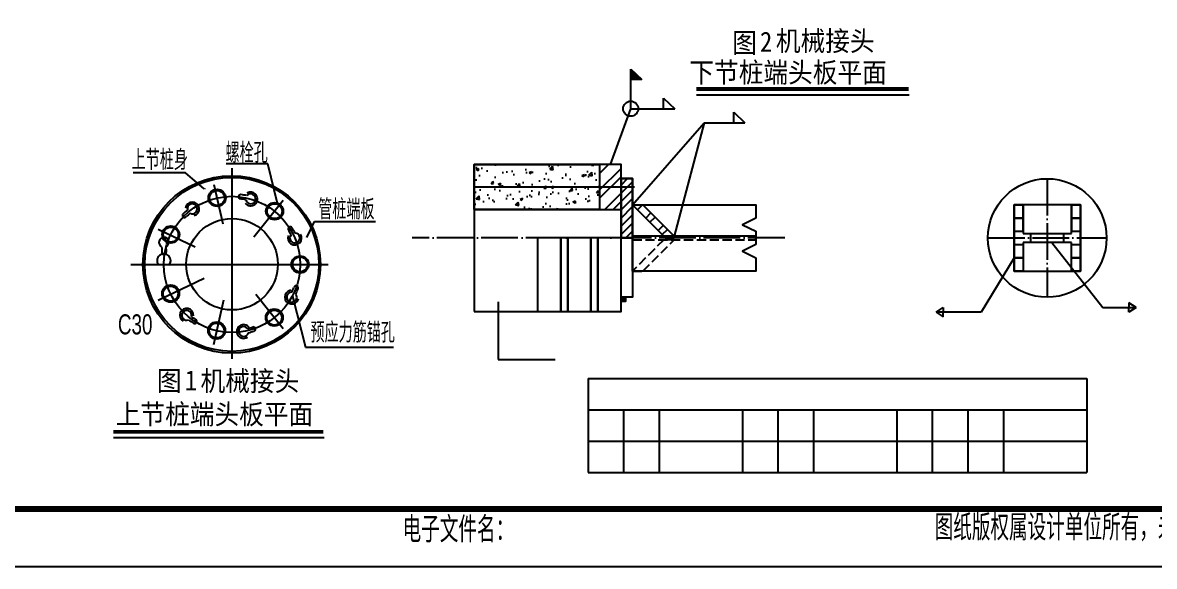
# Model space of a CAD drawing. Extents: x 299218 to 746073, y -331171 to -40619.
# Drawn here: x 341795 to 361508, y -277838 to -268364 of the extents above; entities that cross this region are included whole.
import ezdxf

# ---------------------------------------------------------------- set-up
doc = ezdxf.new("R2010")
doc.units = 0
doc.header["$LTSCALE"] = 1000
doc.header["$MEASUREMENT"] = 0
doc.linetypes.add('DASH', pattern=[0.35, 0.25, -0.1])
doc.linetypes.add('DOTE', pattern=[2.42, 2, -0.2, 0.02, -0.2])
for name, color, linetype in [('14', 2, 'Continuous'), ('_0', 7, 'Continuous'), ('LAYER2', 2, 'Continuous'), ('LAYER5', 7, 'Continuous'), ('PUB_TITLE', 4, 'Continuous'), ('STEEL', 6, 'Continuous')]:
    doc.layers.add(name, color=color, linetype=linetype)
doc.styles.add('HZDX', font='GS_TXT', dxfattribs={"width": 0.8, "height": 800, "bigfont": 'HZTXT'})
doc.styles.add('hztxt0', font='romans.shx', dxfattribs={"bigfont": 'gbcbig0.shx'})
doc.styles.add('宋体', font='')
doc.styles.get('宋体').set_extended_font_data('SimSun')
pattern_1 = [(45, (466600.13, -80696), (-336.7596, 336.7596), []), (45, (466824.64, -80696), (-336.7596, 336.7596), [])]

# ---------------------------------------------------------------- blocks, each defined once
blk = doc.blocks.new('s2jsj1')
for color, points in [(256, [(517494, -24608), (517192, -24608), (517192, -24322)]), (2, [(516931, -30533), (517052, -30533), (517052, -30648), (516931, -30648)])]:
    blk.add_hatch(color=color).paths.add_polyline_path(points)
h = blk.add_hatch()
h.set_pattern_fill('混凝土', color=2, scale=100, style=0)
h.set_pattern_definition([(50, (466600.13, -80696), (717.26, -62.752), [75, -825]), (355, (466600.1, -80696), (-138.751, 752.192), [60, -660]), (100.4514, (466659.9, -80701.2), (578.5094, 689.4395), [63.74, -701.142]), (46.1842, (466600.1, -80496), (1067.241, -165.519), [112.5, -1237.5]), (96.6356, (466689.1, -80509.8), (934.663, 974.118), [95.61, -1051.713]), (351.1842, (466600.1, -80496), (934.662, 974.119), [90, -990]), (21, (466700.13, -80546), (596.907, -402.619), [75, -825]), (326, (466700.1, -80546), (243.315, 725.15), [60, -660]), (71.4514, (466749.9, -80579.5), (840.2226, 322.5305), [63.74, -701.142]), (37.5, (466600.13, -80695.98), (12.1599, 332.89385), [0, -652, 0, -670, 0, -662.5]), (7.5, (466600.13, -80695.98), (263.0695, 394.4117), [0, -382, 0, -637, 0, -252.5]), (327.5, (466377.13, -80695.98), (533.8224, -22.5549), [0, -250, 0, -780, 0, -1035]), (317.5, (466277.13, -80696), (583.1862, 100.105), [0, -325, 0, -518, 0, -735])])
h.paths.add_polyline_path([(512931, -26919), (516347, -26919), (516347, -28143), (512931, -28143)])
h = blk.add_hatch()
h.set_pattern_fill('ANSI32', color=2, scale=100, style=0)
h.set_pattern_definition(pattern_1)
h.paths.add_polyline_path([(516931, -26919), (516347, -26919), (516347, -28143), (516931, -28143)])
h = blk.add_hatch()
h.set_pattern_fill('ANSI31', color=2, scale=100, style=0)
h.set_pattern_definition([(45, (466600.13, -80695.98), (-112.2532, 112.2532), [])])
h.paths.add_polyline_path([(516931, -28918), (517242, -28918), (517242, -27304), (516931, -27304)])
h = blk.add_hatch()
h.set_pattern_fill('ANSI32', color=2, scale=100, style=0)
h.set_pattern_definition(pattern_1)
h.paths.add_polyline_path([(517242, -28017), (517525, -28017), (518376, -28868), (518093, -28868)])
for p, q in [((517192, -24608), (517192, -24322)), ((517192, -24322), (517494, -24608)), ((517192, -25400), (517192, -24608)), ((517494, -24608), (517192, -24608)), ((518089, -25400), (518089, -25114)), ((518089, -25114), (518391, -25400)), ((516639, -26919), (517192, -25400)), ((517192, -25400), (518391, -25400)), ((519996, -25782), (519996, -25496)), ((519996, -25496), (520298, -25782)), ((517243, -28018), (519189, -25782)), ((519189, -25782), (518376, -28868)), ((519189, -25782), (520298, -25782)), ((528654, -29038), (530040, -30815)), ((527629, -29458), (526731, -30938)), ((513588, -30658), (513588, -32232)), ((530948, -30815), (530749, -30688)), ((530749, -30688), (530749, -30815)), ((525502, -30938), (525700, -30811)), ((526731, -30938), (525502, -30938)), ((525502, -30938), (525700, -31065)), ((525700, -30811), (525700, -30938)), ((525700, -31065), (525700, -30938)), ((530040, -30815), (530948, -30815)), ((530948, -30815), (530749, -30942)), ((530749, -30942), (530749, -30815)), ((513588, -32232), (515132, -32232)), ((516030, -32744), (516030, -35304)), ((516030, -32744), (529602, -32744)), ((529602, -32744), (529602, -35304)), ((516030, -33597), (529602, -33597)), ((516997, -33597), (516997, -35304)), ((517963, -33597), (517963, -35304)), ((520232, -33597), (520232, -35304)), ((521198, -33597), (521198, -35304)), ((522165, -33597), (522165, -35304)), ((524434, -33597), (524434, -35304)), ((525400, -33597), (525400, -35304)), ((526367, -33597), (526367, -35304)), ((527334, -33597), (527334, -35304)), ((516030, -34451), (529602, -34451)), ((516030, -35304), (529602, -35304))]:
    blk.add_line(p, q)
at = {"color": 1, "linetype": 'DOTE', "ltscale": 0.5}
for p, q in [((528529, -27304), (528529, -30533)), ((521384, -28918), (511243, -28918)), ((526915, -28919), (530144, -28919))]:
    blk.add_line(p, q, dxfattribs=at)
at = {"color": 2}
for p, q in [((512931, -27531), (517294, -27531)), ((520594, -28868), (517242, -28868)), ((517242, -28868), (517242, -28968)), ((520594, -28968), (520594, -28868))]:
    blk.add_line(p, q, dxfattribs=at)
at = {"color": 2, "linetype": 'DASH'}
blk.add_line((517242, -28968), (520594, -28968), dxfattribs=at)
at = {"color": 2}
for points in [[(512931, -30919), (516931, -30919), (516931, -26919), (512931, -26919)], [(516931, -26919), (512931, -26919), (512931, -28143), (516931, -28143)], [(512931, -26919), (516347, -26919), (516347, -28143), (512931, -28143)], [(516931, -26919), (516347, -26919), (516347, -28143), (516931, -28143)], [(516931, -27304), (517242, -27304), (517242, -30533), (516931, -30533)], [(516931, -28918), (517242, -28918), (517242, -27304), (516931, -27304)], [(517242, -28017), (517525, -28017), (518376, -28868), (518093, -28868)], [(515289, -28919), (514658, -28919), (514658, -30919), (515289, -30919)], [(515479, -28919), (515289, -28919), (515289, -30919), (515479, -30919)], [(516110, -28919), (515479, -28919), (515479, -30919), (516110, -30919)], [(516301, -28919), (516110, -28919), (516110, -30919), (516301, -30919)], [(516931, -28919), (516301, -28919), (516301, -30919), (516931, -30919)], [(516931, -30533), (517052, -30533), (517052, -30648), (516931, -30648)]]:
    blk.add_lwpolyline(points, close=True, dxfattribs=at)
for points in [[(520594, -29458), (520594, -29819), (517242, -29819), (517242, -28018), (520594, -28018), (520594, -28378)], [(520594, -28378), (520234, -28558), (520594, -28738)], [(520594, -28738), (520594, -29098)], [(520594, -29098), (520234, -29278), (520594, -29458)]]:
    blk.add_lwpolyline(points, dxfattribs=at)
for points in [[(529429, -28019), (527629, -28019), (527629, -29819), (529429, -29819)], [(527629, -28378), (527869, -28378), (527869, -28019), (527629, -28019)], [(529190, -28378), (529429, -28378), (529429, -28019), (529190, -28019)], [(527629, -28738), (527869, -28738), (527869, -28378), (527629, -28378)], [(529190, -28738), (529429, -28738), (529429, -28378), (529190, -28378)], [(528084, -28799), (528975, -28799), (528975, -29038), (528084, -29038)], [(527629, -29098), (527869, -29098), (527869, -29458), (527629, -29458)], [(529190, -29098), (529429, -29098), (529429, -29458), (529190, -29458)], [(527629, -29458), (527869, -29458), (527869, -29819), (527629, -29819)], [(529190, -29458), (529429, -29458), (529429, -29819), (529190, -29819)]]:
    blk.add_lwpolyline(points, close=True)
for points in [[(527869, -29038), (527869, -29819), (527629, -29819), (527629, -28019), (527869, -28019), (527869, -28799)], [(529190, -28799), (529190, -28019), (529429, -28019), (529429, -29819), (529190, -29819), (529190, -29038)], [(527869, -28799), (529190, -28799)], [(529190, -29038), (527869, -29038)]]:
    blk.add_lwpolyline(points)
at = {"color": 2, "linetype": 'DASH'}
blk.add_lwpolyline([(517242, -29819), (517525, -29819), (518376, -28968), (518093, -28968)], close=True, dxfattribs=at)
blk.add_circle((517192, -25400), 206)
at = {"color": 2}
blk.add_circle((528529, -28919), 1614, dxfattribs=at)
blk = doc.blocks.new('弘吉车间2')
at = {"layer": '14', "style": 'hztxt0'}
for s, p in [('电子文件名：', (-24105, -584)), ('图纸版权属设计单位所有，未经许可，外人及外单位不得翻印复制作为其他工程之用。', (-14838, -548))]:
    blk.add_text(s, height=450, rotation=359.9997, dxfattribs=at).set_placement(p)

msp = doc.modelspace()

# ---------------------------------------------------------------- linework, layer by layer
for p, q in [((353531.4, -269620.6), (357235.7, -269620.6)), ((343377.2, -275595.2), (347047.4, -275595.2))]:
    msp.add_line(p, q)
at = {"const_width": 68.6}
for points in [[(353531.3, -269519.5), (357226.2, -269519.5)], [(343377.1, -275494.1), (347030.2, -275494.1)]]:
    msp.add_lwpolyline(points, dxfattribs=at)
for centre, start, end in [((345766.4, -271435.9), 218.61296, 124.31972), ((344752.3, -271610.4), 284.07183, 174.18587), ((346535.5, -272118.6), 156.80618, 35.8387), ((344255.7, -272512.9), 317.2765, 217.39741), ((346482, -273146.8), 98.64718, 346.11288), ((344652.7, -273464.6), 356.21252, 238.0645), ((345644.7, -273746.4), 36.12139, 303.17799)]:
    msp.add_arc(centre, 120, start, end)
at = {"layer": 'LAYER2'}
for centre, radius in [((345436.1, -272577.2), 1546), ((345182, -271417.4), 150), ((346184.1, -271649.2), 150), ((345442.4, -272573.8), 796.9), ((344376, -272056.4), 150), ((346627.7, -272577.2), 150), ((344373, -273085), 150), ((346178.7, -273502.6), 150), ((345175.3, -273728.6), 150)]:
    msp.add_circle(centre, radius, dxfattribs=at)
for centre, radius, start, end in [((345593.9, -271397.7), 37.5, 82.67113, 262.67113), ((345442.5, -272574.9), 1149.4, 77.93807, 82.67113), ((345442.5, -272574.9), 1224.4, 77.81945, 82.67113), ((345767.1, -271433.2), 86.2, 191.78877, 140.21619), ((345441.6, -272574.8), 1224.4, 129.24803, 134.09969), ((344751.4, -271609.2), 86.2, 243.21733, 191.64477), ((344615.6, -271722.4), 37.5, 134.09969, 314.09969), ((345441.6, -272574.8), 1149.4, 129.36663, 134.09969), ((346457.7, -271960), 37.5, 31.24255, 211.24255), ((345443, -272575.6), 1149.4, 26.5095, 31.24255), ((345443, -272575.6), 1224.4, 26.39089, 31.24255), ((344255.7, -272190.8), 86.2, 294.64591, 243.07334), ((346537.9, -272117.6), 86.2, 140.3602, 88.78762), ((345440.9, -272253.2), 1224.4, 180.67659, 185.52827), ((344259.6, -272367.6), 37.5, 185.52827, 5.52827), ((345440.9, -272253.2), 1149.4, 180.79522, 185.52827), ((345442.6, -272576.5), 1149.4, 335.08093, 339.814), ((346556.6, -272986), 37.5, 339.814, 159.814), ((345442.6, -272576.5), 1224.4, 334.9623, 339.814), ((346483.4, -273147), 86.2, 88.93163, 37.35904), ((344653.2, -273464), 86.2, 346.07449, 294.50191), ((345441, -272576.3), 1224.4, 232.10516, 236.95684), ((345441, -272576.3), 1149.4, 232.22377, 236.95684), ((344793.9, -273571.2), 37.5, 236.95684, 56.95684), ((345644.7, -273746.2), 86.2, 37.50306, 345.93047), ((345441.8, -272576.8), 1149.4, 283.65235, 288.38541), ((345441.8, -272576.8), 1224.4, 283.53373, 288.38541), ((345816.1, -273703.1), 37.5, 288.38541, 108.38541)]:
    msp.add_arc(centre, radius, start, end, dxfattribs=at)
at = {"layer": 'LAYER5'}
for p, q in [((346065.6, -270826.4), (345338, -270826.4)), ((346232.1, -271515.4), (346065.6, -270826.4)), ((344635, -270981.8), (343721.3, -270981.8)), ((344959.6, -271258.7), (344635, -270981.8)), ((346746.1, -272106.2), (346877.7, -271827.8)), ((346877.7, -271827.8), (347943.5, -271827.8))]:
    msp.add_line(p, q, dxfattribs=at)
at = {"layer": 'LAYER5', "color": 1}
for p, q in [((345439.8, -270898.9), (345439.8, -274223.5)), ((345124.1, -271185.9), (345280.4, -271870.6)), ((346334.1, -271462.1), (345823.2, -272102.8)), ((344153.8, -271959.7), (344800, -272270.9)), ((343677.9, -272577.2), (347119.8, -272577.2)), ((344153.8, -273200.8), (344957.8, -272813.6)), ((345124.1, -273974.6), (345302.2, -273194.4)), ((346334.1, -273698.4), (345857.8, -273101.2))]:
    msp.add_line(p, q, dxfattribs=at)
at = {"layer": 'LAYER5', "const_width": 12.5}
for points in [[(344964.6, -271258.7, 1), (344977.1, -271258.7, 1)], [(346225.9, -271515.4, 1), (346238.4, -271515.4, 1)]]:
    msp.add_lwpolyline(points, format="xyb", close=True, dxfattribs=at)
at = {"layer": 'LAYER5'}
for centre, radius in [((345439.8, -272577.2), 1515.3), ((345182, -271417.4), 130), ((346184.1, -271649.2), 130), ((344376, -272056.4), 130), ((346627.7, -272577.2), 130), ((344373, -273085), 130), ((346178.7, -273502.6), 130), ((345175.3, -273728.6), 130)]:
    msp.add_circle(centre, radius, dxfattribs=at)
at = {"layer": 'LAYER5', "color": 1}
msp.add_circle((345440.8, -272577.2), 1186.9, dxfattribs=at)
at = {"layer": 'PUB_TITLE'}
msp.add_lwpolyline([(299218.3, -277838.4), (373518.3, -277838.4), (373518.3, -235838.4), (299218.3, -235838.4)], close=True, dxfattribs=at)
at = {"layer": 'PUB_TITLE', "const_width": 100}
msp.add_lwpolyline([(301718.3, -276838.4), (372518.3, -276838.4), (372518.3, -236838.4), (301718.3, -236838.4)], close=True, dxfattribs=at)
at = {"layer": 'STEEL', "color": 7}
for p, q in [((346494.8, -273128.9), (346724.9, -274019.9)), ((346724.9, -274019.9), (348255.7, -274019.9))]:
    msp.add_line(p, q, dxfattribs=at)

# ---------------------------------------------------------------- block references
at = {"xscale": 0.6400000000000002, "yscale": 0.6400000000000002, "zscale": 0.6400000000000002}
msp.add_blockref('s2jsj1', (21383.6, -253607.8), dxfattribs=at)
at = {"layer": '_0'}
msp.add_blockref('弘吉车间2', (372518.3, -276838.4), dxfattribs=at)

# ---------------------------------------------------------------- texts
at = {"style": '宋体', "width": 0.9}
for s, p in [('机械接头', (354914.8, -268857.3)), ('图 ', (354156.4, -268891.8)), ('2', (354638.3, -268871.6)), (' 下节桩端头板平面', (353195, -269406)), ('机械接头', (344893.8, -274781.9)), ('图 ', (344135.4, -274779.7)), ('1', (344620.4, -274771.4)), ('上节桩端头板平面', (343418, -275361.6))]:
    msp.add_text(s, height=350, dxfattribs=at).set_placement(p)
at = {"layer": 'LAYER5', "style": 'HZDX', "width": 0.7}
for s, p in [('螺栓孔', (345329.5, -270807.4)), ('上节桩身', (343694.2, -270930.7)), ('管桩端板', (346944.4, -271792.8)), ('C30', (343455.4, -273796.4)), ('预应力筋锚孔', (346809.4, -273938.6))]:
    msp.add_text(s, height=350, dxfattribs=at).set_placement(p)

doc.saveas('drawing.dxf')
